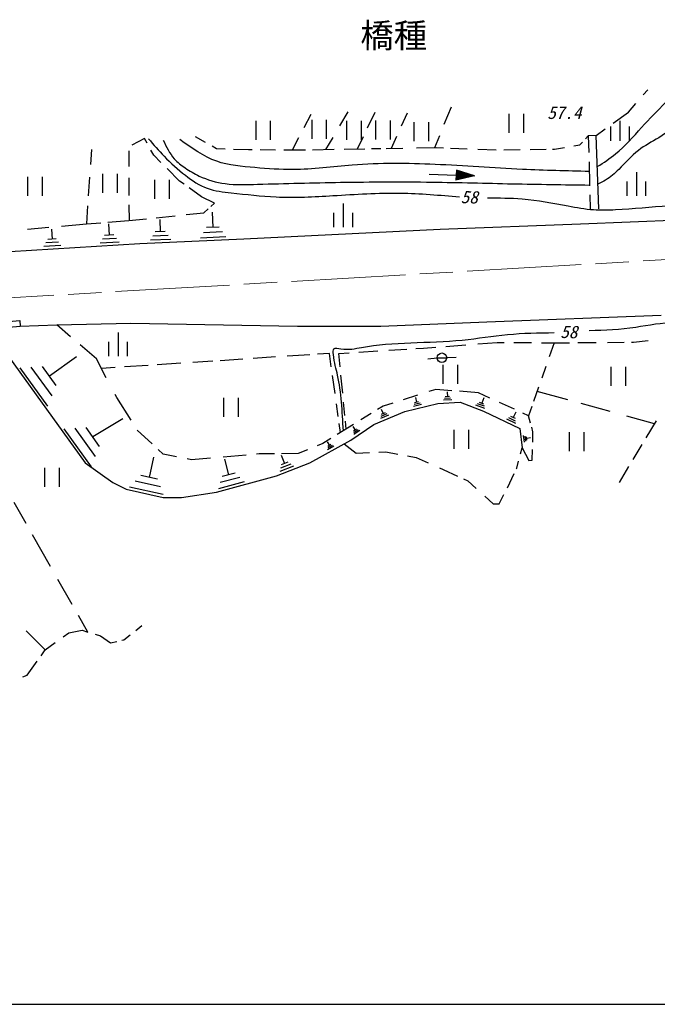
# Model space of a CAD drawing. Units: millimetres, scale not verified. Extents: x 40000 to 680000, y 20000 to 380000.
# Drawn here: x 389474 to 456450, y 205000 to 308446 of the extents above; entities that cross this region are included whole.
import ezdxf
from ezdxf.enums import TextEntityAlignment as Align

# ---------------------------------------------------------------- set-up
doc = ezdxf.new("R2010")
doc.units = ezdxf.units.MM
doc.header["$LTSCALE"] = 1000
doc.linetypes.add('CHAIN', pattern=[18.5, 12, -1.5, 3.5, -1.5])
for name, color, linetype, lineweight in [('M-BGD', 7, 'Continuous', 25), ('M-BMK', 2, 'CHAIN', 13), ('M-TTL-BAND', 7, 'Continuous', 25)]:
    doc.layers.add(name, color=color, linetype=linetype, lineweight=lineweight)
doc.layers.add('S-STR-HTXT', color=7, linetype='Continuous')
doc.styles.add('ＭＳ ゴシック', font='')
doc.styles.get('ＭＳ ゴシック').set_extended_font_data('MS Gothic')

msp = doc.modelspace()

# ---------------------------------------------------------------- linework, layer by layer
at = {"layer": 'M-BGD'}
for p, q in [((454980, 300542), (455446, 301088)), ((434070, 297457), (434818, 299301)), ((453422, 298714), (454201, 299628)), ((419348, 297103), (420088, 298508)), ((420181, 295931), (420181, 297931)), ((421681, 297931), (421681, 295931)), ((423111, 297304), (423978, 298772)), ((426012, 297067), (426811, 298734)), ((429590, 297298), (430210, 298659)), ((440883, 296562), (440883, 298562)), ((442383, 298562), (442383, 296562)), ((451808, 297557), (453422, 298714)), ((414297, 295826), (414297, 297826)), ((415797, 297826), (415797, 295826)), ((423841, 295823), (423841, 297823)), ((425341, 297823), (425341, 295823)), ((426892, 295857), (426892, 297857)), ((428392, 297857), (428392, 295857)), ((430909, 295667), (430909, 297667)), ((432409, 297667), (432409, 295667)), ((450035, 296287), (450979, 296963)), ((451521, 297233), (451521, 295733)), ((452521, 297804), (452521, 295733)), ((453521, 295733), (453521, 297233)), ((402584, 295951), (401247, 295268)), ((402851, 295474), (402584, 295951)), ((407907, 296178), (408954, 295585)), ((418124, 294781), (418800, 296064)), ((421639, 294813), (422390, 296085)), ((424960, 294871), (425576, 296157)), ((428512, 294934), (429087, 296197)), ((433081, 295015), (433600, 296296)), ((448913, 295918), (449203, 296227)), ((450035, 296287), (449203, 296227)), ((449203, 296227), (449250, 294476)), ((450302, 288563), (450035, 296287)), ((409675, 295177), (410147, 294910)), ((410147, 294910), (411053, 294881)), ((411918, 294853), (413519, 294802)), ((420245, 294788), (422517, 294828)), ((423540, 294846), (425745, 294885)), ((426415, 294897), (427394, 294915)), ((427974, 294925), (429732, 294956)), ((431156, 294981), (433214, 295018)), ((433214, 295018), (433986, 294988)), ((434718, 294960), (436479, 294892)), ((437590, 294849), (439528, 294775)), ((443089, 294802), (444785, 294837)), ((445433, 294851), (445652, 294856)), ((445652, 294856), (446718, 295028)), ((447672, 295182), (448323, 295287)), ((448323, 295287), (448602, 295585)), ((396937, 293244), (397043, 294816)), ((400967, 293013), (400958, 294675)), ((403564, 294199), (403253, 294755)), ((404305, 293458), (403564, 294199)), ((413519, 294802), (413900, 294800)), ((414724, 294796), (416328, 294789)), ((417217, 294785), (419509, 294775)), ((440332, 294781), (442047, 294794)), ((406267, 291496), (404966, 292796)), ((449276, 293524), (449345, 290975)), ((390337, 289941), (390337, 291941)), ((391837, 291941), (391837, 289941)), ((396716, 289944), (396846, 291886)), ((398218, 290257), (398218, 292257)), ((399718, 292257), (399718, 290257)), ((400984, 289971), (400974, 291830)), ((432503, 292233), (437250, 292033)), ((435342, 292631), (435298, 291597)), ((437250, 292033), (435298, 291597)), ((435373, 292622), (435330, 291604)), ((437250, 292033), (435342, 292631)), ((435422, 292606), (435381, 291616)), ((435472, 292591), (435431, 291627)), ((435521, 292575), (435482, 291638)), ((435571, 292560), (435532, 291649)), ((435620, 292544), (435583, 291661)), ((435669, 292529), (435633, 291672)), ((435719, 292513), (435684, 291683)), ((435768, 292498), (435734, 291694)), ((435818, 292482), (435785, 291706)), ((435867, 292467), (435835, 291717)), ((435916, 292451), (435886, 291728)), ((435966, 292436), (435936, 291740)), ((436015, 292420), (435987, 291751)), ((436065, 292405), (436037, 291762)), ((436114, 292389), (436088, 291773)), ((436163, 292374), (436138, 291785)), ((436213, 292358), (436189, 291796)), ((436262, 292343), (436239, 291807)), ((436312, 292327), (436290, 291818)), ((436361, 292312), (436341, 291830)), ((436410, 292296), (436391, 291841)), ((436460, 292281), (436442, 291852)), ((436509, 292265), (436492, 291864)), ((436558, 292250), (436543, 291875)), ((436608, 292234), (436593, 291886)), ((436657, 292219), (436644, 291897)), ((436707, 292203), (436694, 291909)), ((436756, 292188), (436745, 291920)), ((436805, 292172), (436795, 291931)), ((436855, 292157), (436846, 291942)), ((436904, 292141), (436896, 291954)), ((436954, 292126), (436947, 291965)), ((437003, 292110), (436997, 291976)), ((437052, 292095), (437048, 291988)), ((437102, 292079), (437098, 291999)), ((437151, 292064), (437149, 292010)), ((437201, 292048), (437199, 292021)), ((454259, 292439), (454259, 289939)), ((403683, 289626), (403683, 291626)), ((405183, 291626), (405183, 289626)), ((406739, 291153), (406267, 291496)), ((408554, 289833), (407263, 290771)), ((453259, 291439), (453259, 289939)), ((455259, 289939), (455259, 291439)), ((409950, 289179), (408554, 289833)), ((449371, 290050), (449411, 288563)), ((396517, 286983), (396644, 288880)), ((400999, 287346), (400990, 288985)), ((409564, 288834), (409950, 289179)), ((423454, 289144), (423454, 286644)), ((403811, 287642), (405817, 287853)), ((406955, 287973), (408821, 288169)), ((408821, 288169), (409280, 288580)), ((409680, 288229), (409760, 286629)), ((422454, 288144), (422454, 286644)), ((424454, 286644), (424454, 288144)), ((448377, 286989), (464678, 287685)), ((390285, 286450), (392541, 286643)), ((393855, 286755), (396495, 286981)), ((396495, 286981), (397993, 287102)), ((398739, 287162), (400921, 287338)), ((398810, 287009), (398880, 285819)), ((400921, 287338), (402788, 287534)), ((404180, 287449), (404240, 286169)), ((410420, 286659), (409090, 286599)), ((433636, 286445), (448377, 286989)), ((392800, 286449), (392870, 285389)), ((399370, 285849), (398390, 285789)), ((405060, 285779), (403460, 285709)), ((404770, 286189), (403700, 286149)), ((411130, 285629), (408470, 285509)), ((410780, 286149), (408780, 286059)), ((413021, 285412), (433636, 286445)), ((388434, 284106), (402087, 284922)), ((393790, 284729), (392020, 284619)), ((393550, 285069), (392220, 284989)), ((393310, 285409), (392420, 285359)), ((399920, 285089), (397940, 284969)), ((399650, 285469), (398170, 285379)), ((402087, 284922), (413021, 285412)), ((405340, 285369), (403210, 285269)), ((438547, 276717), (456860, 277391)), ((381727, 276132), (389477, 276848)), ((381783, 275535), (389532, 276251)), ((389477, 276848), (389532, 276251)), ((389532, 276251), (393359, 276375)), ((393359, 276375), (401138, 276549)), ((394807, 275143), (393359, 276375)), ((401138, 276549), (418667, 276255)), ((418667, 276255), (427421, 276255)), ((427421, 276255), (438547, 276717)), ((386625, 275357), (396335, 261890)), ((399809, 275588), (399809, 273088)), ((397548, 272812), (395811, 274290)), ((398809, 274588), (398809, 273088)), ((400809, 273088), (400809, 274588)), ((434235, 274125), (436352, 274289)), ((437598, 274385), (439633, 274542)), ((439633, 274542), (440368, 274536)), ((441393, 274528), (443222, 274515)), ((444291, 274507), (445609, 274497)), ((445609, 274497), (445099, 273039)), ((445609, 274497), (447240, 274512)), ((448109, 274520), (450015, 274537)), ((451220, 274548), (452958, 274564)), ((453728, 274571), (453964, 274573)), ((453964, 274573), (455498, 274724)), ((419941, 273248), (417554, 273088)), ((422004, 273387), (420772, 273304)), ((422200, 271987), (422004, 273387)), ((423005, 273380), (424067, 273447)), ((423138, 271984), (423005, 273380)), ((425113, 273514), (427102, 273640)), ((428254, 273713), (430130, 273833)), ((431068, 273892), (431874, 273944)), ((431874, 273944), (433188, 274045)), ((395430, 273039), (392590, 271009)), ((398574, 270836), (397548, 272812)), ((402972, 272128), (400488, 271967)), ((406413, 272351), (403923, 272189)), ((409769, 272568), (407651, 272431)), ((412904, 272777), (410537, 272618)), ((416352, 273008), (413981, 272849)), ((433330, 272879), (432340, 272789)), ((433326, 272928), (434326, 272928)), ((433948, 270185), (433948, 272185)), ((434330, 272949), (435330, 272979)), ((435448, 272185), (435448, 270185)), ((392420, 267829), (389520, 271859)), ((392870, 268919), (390690, 271939)), ((393310, 269999), (391860, 272019)), ((399500, 271903), (398069, 271810)), ((422596, 269163), (422331, 271053)), ((423404, 269203), (423224, 271089)), ((444743, 272022), (444305, 270771)), ((451602, 269975), (451602, 271975)), ((453102, 271975), (453102, 269975)), ((399662, 268741), (399501, 269052)), ((431277, 268996), (429756, 268511)), ((433174, 269602), (432443, 269369)), ((434864, 269470), (433174, 269602)), ((434370, 269359), (434400, 268839)), ((437677, 269250), (435689, 269405)), ((438874, 268696), (437677, 269250)), ((443979, 269839), (443452, 268335)), ((447067, 268495), (443822, 269391)), ((401168, 266359), (399662, 268741)), ((410934, 266717), (410934, 268717)), ((412434, 268717), (412434, 266717)), ((422931, 266773), (422744, 268104)), ((423629, 266852), (423495, 268248)), ((428683, 268169), (427654, 267840)), ((429925, 267292), (433409, 268114)), ((431670, 268009), (430830, 267819)), ((431530, 268159), (430900, 268009)), ((431380, 268299), (430960, 268199)), ((431050, 268749), (431170, 268249)), ((433409, 268114), (435758, 268271)), ((434860, 268509), (433990, 268459)), ((434740, 268679), (434090, 268639)), ((434620, 268849), (434180, 268819)), ((435758, 268271), (438186, 267331)), ((438330, 267599), (437390, 267959)), ((438290, 267829), (437580, 268099)), ((438240, 268059), (437770, 268239)), ((438220, 268709), (438010, 268149)), ((441433, 267512), (439884, 268228)), ((451483, 267276), (448443, 268115)), ((426409, 267071), (425305, 266390)), ((426676, 265922), (429925, 267292)), ((427654, 267840), (427063, 267475)), ((428220, 266899), (427380, 266539)), ((428040, 267019), (427410, 266759)), ((427440, 267519), (427650, 267059)), ((427860, 267139), (427440, 266969)), ((438186, 267331), (442022, 265491)), ((441580, 267229), (441300, 266649)), ((442923, 266822), (442327, 267098)), ((443271, 267817), (442923, 266822)), ((400300, 266509), (397160, 264619)), ((424520, 265905), (422835, 264865)), ((423169, 265072), (423037, 266015)), ((423764, 265439), (423685, 266269)), ((424248, 264278), (426676, 265922)), ((441600, 266029), (440630, 266489)), ((441570, 266279), (440850, 266629)), ((441540, 266529), (441060, 266759)), ((443140, 266043), (442923, 266822)), ((456138, 265990), (453266, 266783)), ((456329, 266309), (455255, 264519)), ((397000, 261479), (394130, 265449)), ((397440, 262549), (395290, 265529)), ((397870, 263619), (396440, 265609)), ((403375, 263886), (401815, 265335)), ((424450, 265719), (424710, 265329)), ((424870, 265439), (424550, 265219)), ((425040, 265369), (424560, 265039)), ((425210, 265289), (424560, 264849)), ((435104, 263355), (435104, 265355)), ((436604, 265355), (436604, 263355)), ((442022, 265491), (442257, 263456)), ((443392, 265139), (443255, 265633)), ((443364, 264071), (443392, 265139)), ((447221, 263119), (447221, 265119)), ((448721, 265119), (448721, 263119)), ((419942, 261890), (424248, 264278)), ((421312, 263925), (420715, 263681)), ((422139, 264436), (421312, 263925)), ((421780, 264099), (422000, 263709)), ((422160, 263799), (421830, 263619)), ((423547, 263889), (424802, 262903)), ((442490, 264049), (442410, 264759)), ((442630, 264159), (442560, 264689)), ((442760, 264259), (442710, 264619)), ((443130, 264529), (442740, 264439)), ((454827, 263806), (453895, 262252)), ((404556, 262790), (404008, 263298)), ((405934, 262518), (404556, 262790)), ((414617, 262829), (414341, 262805)), ((416255, 262845), (414617, 262829)), ((418728, 262868), (416962, 262851)), ((419695, 263264), (418728, 262868)), ((422460, 263629), (421820, 263269)), ((422310, 263719), (421830, 263449)), ((424802, 262903), (426213, 262972)), ((427202, 263021), (427938, 263057)), ((427938, 263057), (429204, 262811)), ((442089, 262836), (442257, 263456)), ((442257, 263456), (442962, 262124)), ((443314, 262164), (443343, 263272)), ((396335, 261890), (399271, 259815)), ((403540, 262469), (403080, 260359)), ((407531, 262203), (407070, 262294)), ((409522, 262379), (407531, 262203)), ((413268, 262710), (410834, 262495)), ((410970, 262259), (411420, 260629)), ((416457, 260519), (419942, 261890)), ((417940, 261759), (416870, 261339)), ((417650, 261969), (416930, 261689)), ((416950, 262689), (417290, 261829)), ((430193, 262619), (431104, 262442)), ((431104, 262442), (432398, 261872)), ((441680, 261335), (441880, 262069)), ((442962, 262124), (443314, 262164)), ((392123, 259361), (392123, 261361)), ((393623, 261361), (393623, 259361)), ((412100, 260809), (410730, 260439)), ((418230, 261539), (416800, 260979)), ((433583, 261349), (433963, 261181)), ((433963, 261181), (435470, 260500)), ((440727, 259275), (441420, 260772)), ((441651, 261273), (441680, 261335)), ((453437, 261490), (452431, 259812)), ((399271, 259815), (400641, 259110)), ((404250, 259369), (401610, 259949)), ((403960, 260169), (402200, 260549)), ((410154, 258797), (416457, 260519)), ((413070, 259909), (410350, 259169)), ((412590, 260359), (410540, 259809)), ((436091, 260219), (436546, 260013)), ((436546, 260013), (437434, 259207)), ((400641, 259110), (404556, 258249)), ((404530, 258559), (401010, 259339)), ((406474, 258249), (410154, 258797)), ((390161, 255499), (388897, 257720)), ((404556, 258249), (406474, 258249)), ((438333, 258391), (439221, 257584)), ((439221, 257584), (439836, 257584)), ((439836, 257584), (440342, 258546)), ((392713, 251012), (390821, 254338)), ((394986, 247015), (393489, 249647)), ((396638, 244112), (395649, 245850)), ((392165, 242228), (390146, 244235)), ((394642, 244044), (396045, 244292)), ((396045, 244292), (396638, 244112)), ((401659, 244270), (402320, 244787)), ((394054, 243613), (394642, 244044)), ((397407, 243878), (397944, 243714)), ((397944, 243714), (399018, 242971)), ((399018, 242971), (399688, 243129)), ((400214, 243252), (400421, 243301)), ((400421, 243301), (401066, 243805)), ((391733, 241627), (392165, 242228)), ((392165, 242228), (393216, 242998)), ((390266, 239586), (391323, 241057)), ((389799, 239403), (390266, 239586))]:
    msp.add_line(p, q, dxfattribs=at)
msp.add_circle((433826, 272928), 500, dxfattribs=at)
for points, knots in [([(465310, 287726), (465080, 288480), (464850, 289233), (464917, 289959), (464995, 290793), (465466, 291590), (465838, 292395), (466240, 293264), (466526, 294142), (466789, 295039), (466961, 295626), (467122, 296220), (467234, 296821), (467338, 297376), (467400, 297936), (467294, 298515), (467159, 299249), (466753, 300014), (466135, 300327), (465564, 300616), (464811, 300520), (464145, 300327), (463454, 300127), (462856, 299824), (462244, 299525), (461298, 299062), (460319, 298610), (459422, 298039), (458450, 297422), (457575, 296667), (456600, 296049), (455888, 295598), (455123, 295220), (454461, 294712), (453711, 294138), (453094, 293397), (452411, 292722), (451982, 292298), (451527, 291900), (451015, 291593), (450757, 291439), (450485, 291308), (450213, 291177)], [0, 0, 0, 0, 1, 1, 1, 2, 2, 2, 3, 3, 3, 4, 4, 4, 5, 5, 5, 6, 6, 6, 7, 7, 7, 8, 8, 8, 9, 9, 9, 10, 10, 10, 11, 11, 11, 12, 12, 12, 13, 13, 13, 14, 14, 14, 14]), ([(450148, 293020), (450809, 293438), (451470, 293856), (452073, 294343), (453078, 295155), (453921, 296160), (454798, 297122), (455615, 298019), (456461, 298879), (457307, 299739)], [0, 0, 0, 0, 1, 1, 1, 2, 2, 2, 3, 3, 3, 3]), ([(403001, 295941), (403535, 295317), (404070, 294692), (404638, 294103), (405332, 293384), (406077, 292718), (406877, 292098), (407591, 291545), (408350, 291028), (409183, 290728), (409976, 290443), (410836, 290354), (411690, 290260), (413273, 290086), (414832, 289896), (416401, 289826), (418386, 289737), (420387, 289841), (422383, 289960), (424749, 290100), (427109, 290263), (429468, 290227), (431540, 290195), (433612, 290011), (435684, 289826)], [0, 0, 0, 0, 1, 1, 1, 2, 2, 2, 3, 3, 3, 4, 4, 4, 5, 5, 5, 6, 6, 6, 7, 7, 7, 8, 8, 8, 8]), ([(404554, 295797), (404882, 295091), (405210, 294384), (405716, 293822), (406044, 293457), (406446, 293153), (406859, 292872), (407331, 292551), (407818, 292261), (408331, 292020), (409188, 291618), (410120, 291355), (411061, 291226), (412190, 291072), (413331, 291112), (414470, 291149), (417383, 291243), (420282, 291317), (423186, 291362), (426385, 291411), (429590, 291423), (432792, 291381), (435614, 291344), (438435, 291265), (441256, 291207), (443951, 291151), (446647, 291114), (449343, 291076)], [0, 0, 0, 0, 1, 1, 1, 2, 2, 2, 3, 3, 3, 4, 4, 4, 5, 5, 5, 6, 6, 6, 7, 7, 7, 8, 8, 8, 9, 9, 9, 9]), ([(449304, 292496), (446960, 292554), (444616, 292611), (442274, 292722), (439217, 292868), (436164, 293104), (433105, 293236), (430210, 293361), (427309, 293392), (424414, 293169), (422338, 293009), (420265, 292718), (418197, 292701), (416865, 292690), (415535, 292793), (414186, 292902), (412820, 293011), (411435, 293127), (410175, 293570), (408781, 294061), (407539, 294952), (406297, 295843)], [0, 0, 0, 0, 1, 1, 1, 2, 2, 2, 3, 3, 3, 4, 4, 4, 5, 5, 5, 6, 6, 6, 7, 7, 7, 7]), ([(438625, 289726), (439842, 289724), (441059, 289723), (442267, 289625), (443882, 289495), (445480, 289192), (447079, 288890), (447968, 288722), (448856, 288555), (449753, 288489), (450518, 288433), (451290, 288452), (452059, 288489), (453937, 288579), (455802, 288778), (457673, 288924), (459096, 289034), (460523, 289113), (461951, 289124), (462842, 289131), (463733, 289111), (464624, 289091)], [0, 0, 0, 0, 1, 1, 1, 2, 2, 2, 3, 3, 3, 4, 4, 4, 5, 5, 5, 6, 6, 6, 7, 7, 7, 7]), ([(449295, 275787), (450933, 275845), (452572, 275904), (454188, 276147), (455561, 276353), (456917, 276693), (458335, 276561), (459503, 276453), (460713, 276025), (461763, 276368), (462397, 276575), (462973, 277063), (463422, 277612), (463960, 278269), (464317, 279014), (464674, 279758)], [0, 0, 0, 0, 1, 1, 1, 2, 2, 2, 3, 3, 3, 4, 4, 4, 5, 5, 5, 5]), ([(423472, 265259), (423363, 267289), (423253, 269320), (422865, 271087), (422717, 271759), (422529, 272393), (422422, 273271), (422393, 273512), (422370, 273771), (422478, 273880), (422604, 274007), (422912, 273927), (423196, 273880), (424062, 273735), (424710, 273893), (425381, 274018), (428632, 274623), (432406, 274435), (435969, 274792), (437577, 274953), (439141, 275225), (440724, 275372), (442343, 275523), (443980, 275545), (445618, 275566)], [0, 0, 0, 0, 1, 1, 1, 2, 2, 2, 3, 3, 3, 4, 4, 4, 5, 5, 5, 6, 6, 6, 7, 7, 7, 8, 8, 8, 8])]:
    msp.add_open_spline(points, degree=3, knots=knots, dxfattribs=at)
at = {"layer": 'M-BMK'}
msp.add_line((362610, 277726), (460426, 283416), dxfattribs=at)
at = {"layer": 'M-TTL-BAND'}
msp.add_line((40000, 205000), (579000, 205000), dxfattribs=at)

# ---------------------------------------------------------------- texts
at = {"layer": 'M-BGD', "style": 'ＭＳ ゴシック', "oblique": 15}
msp.add_text('57.4', height=1320, dxfattribs=at).set_placement((444898, 297619), align=Align.BOTTOM_LEFT)
for p in [(435785, 288771), (446245, 274613)]:
    msp.add_text('58', height=1320, rotation=358.781, dxfattribs=at).set_placement(p, align=Align.BOTTOM_LEFT)
at = {"layer": 'S-STR-HTXT', "style": 'ＭＳ ゴシック'}
msp.add_text('橋種\u3000\u3000\u3000\u3000', height=2566, rotation=359.899, dxfattribs=at).set_placement((425257, 304737), align=Align.BOTTOM_LEFT)

doc.saveas('drawing.dxf')
